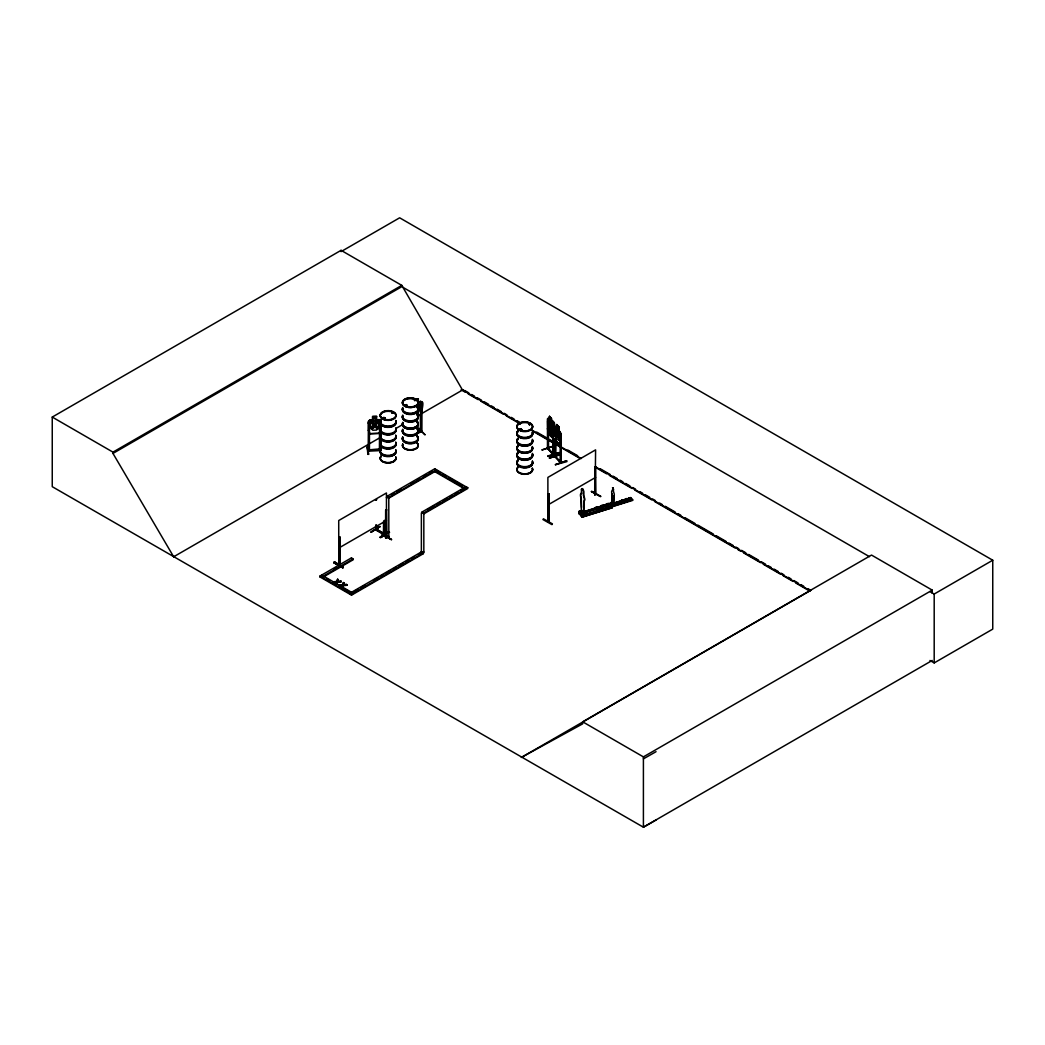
<?xml version="1.0" encoding="UTF-8"?>
<svg xmlns="http://www.w3.org/2000/svg" width="1045" height="1045" viewBox="0 0 1045 1045"><rect width="100%" height="100%" fill="white"/><g stroke="black" fill="none" stroke-linecap="round" stroke-linejoin="round"><path stroke-width="1.5" d="M581.36 512.154L581.033 498.308A4.219 1.633 72.7 0 1 581.451 493.331L581.451 489.609A2.103 0.823 72.7 0 1 582.444 488.969A2.103 0.823 72.7 0 1 583.45 491.764L583.45 495.474A4.219 1.633 72.7 0 1 583.868 501.339L583.45 514.179L581.242 512.181M581.451 489.609L581.686 489.543A2.103 0.823 72.7 0 1 582.679 488.89A2.103 0.823 72.7 0 1 583.685 491.686L583.685 495.408A4.219 1.633 72.7 0 1 584.09 501.273L583.685 514.101L581.255 511.41M613.637 504.617L613.911 496.061A2.808 1.084 72.7 0 0 613.637 492.143L612.984 488.08M582.378 511.776C580.85 510.914 579.897 512.873 580.119 511.945M580.85 511.972L581.921 511.083L581.608 512.076M582 511.214L582.313 511.998L581.882 511.096M581.19 511.41L580.537 512.507M628.567 498.413L630.618 497.538L632.787 500.346L612.631 506.603L612.344 504.8L614.538 504.343L614.538 505.532L612.305 503.194L612.03 494.037A2.808 1.084 72.7 0 1 612.305 490.719L612.971 487.806M612.096 503.324L611.429 502.932L612.723 503.22M580.942 511.776L580.942 514.95L581.203 511.854C579.361 508.928 579.361 514.584 581.203 514.871M612.135 502.776C611.247 508.027 611.116 501.561 612.54 502.815M420.717 401.541L421.984 402.312L420.586 401.358L418.327 402.194M375.612 528.914C377.062 527.477 376.579 532.297 376.239 529.266C374.841 525.922 376.265 534.74 375.573 526.589M375.612 529.919L384.482 534.922L384.194 533.864M383.567 521.429L383.489 534.452L383.476 533.342L384.39 533.864M550.375 432.669L550.388 423.199L551.12 422.624L552.426 424.074M581.673 511.266L581.974 511.959M383.058 418.131L383.541 418.64M384.116 418.327L384.142 417.66M385.056 418.131L384.299 418.64M392.254 412.866L393.377 413.036L392.071 413.258M393.077 412.762L392.411 412.657M393.286 412.853L392.371 412.984M404.938 405.408L406.387 404.585L406.701 405.721M415.44 400.444L414.316 400.405L415.662 400.196M414.656 400.3L414.904 399.739M415.087 400.144L415.374 399.921M415.623 400.196L414.682 400.509M520.031 428.894L520.031 429.861M521.102 429.861L521.22 429.417M529.71 424.649L528.914 424.166M529.397 424.557L528.731 424.335M529.554 423.983L529.488 424.636M556.201 429.495L555.483 441.303L556.201 438.534M559.963 445.039L560.603 442.466M623.813 500.529L624.218 501.339L624.009 500.62M421.501 430.553L420.39 430.88L421.318 430.527M421.644 431.846L421.736 402.221M333.786 562.693L343.296 567.539L334.243 561.87L343.296 566.965L342.799 567.827L333.799 562.628L342.799 567.801M542.943 519.548L551.956 524.642M543.374 518.79L552.426 523.858M542.041 449.846L553.236 446.437M549.422 458.076L560.577 454.653M560.616 454.248L549.474 458.232M421.932 411.299C418.013 424.779 425.367 400.731 421.932 402.194M552.139 424.113L551.551 423.16L550.519 425.119L548.899 420.364L550.14 425.459C547.449 426.869 549.84 431.206 550.558 426.66L551.237 429.534M611.782 502.972L611.194 502.514L613.48 504.67L613.911 496.061M336.581 584.625L337.496 581.804L341.31 581.32L337.496 582.378L336.581 584.625L335.863 584.207L336.608 581.869L332.859 581.895L336.725 581.974L337.626 579.191L338.345 580.184L337.626 581.908L341.31 581.882M344.158 582.953L342.394 587.969L344.158 583.528L343.439 582.548L342.407 585.801M336.725 581.974L337.626 579.191M343.439 582.548L342.538 585.318L339.952 585.657M379.322 433.166L380.707 429.848L379.426 433.361L369.695 433.701L368.415 430.37M336.608 581.869L335.863 583.632L336.581 584.05M337.626 581.908L338.345 579.609M341.676 587.551L342.407 585.226L338.671 585.827M371.119 531.735L380.08 526.523L371.184 532.297M371.106 532.153L380.053 526.51M383.476 533.342L384.247 533.838M383.476 534.348L383.789 533.159M367.722 446.528L367.108 447.077L368.572 454.34L367.879 454.366L367.161 446.999M582.013 511.75L582.261 511.279M418.209 412.527L420.012 409.209L420.012 402.887L418.209 402.351A7.89 4.559 0 0 0 406.4 398.38A7.89 4.559 0 0 0 406.4 406.27A7.89 4.559 0 0 0 418.235 402.325L420.743 401.411M385.54 536.725L386.859 536.398L386.023 536.921M386.715 537.535L386.376 536.229L385.553 537.796L385.644 510.182L386.454 509.712L386.768 537.561L385.54 537.731M594.696 494.598C596.93 494.102 594.226 492.051 595.872 494.416M547.972 447.952L547.462 447.443L548.481 447.796M553.354 438.534L553.419 454.81L547.462 448.396L548.507 448.854M552.818 454.248L553.837 454.653L553.798 453.517L552.766 453.256M553.745 453.621C551.329 455.189 546.626 443.825 548.155 449.076L547.554 420.861L548.089 421.448M554.934 456.73L560.734 462.974L560.734 433.388M560.198 462.478L560.198 434.838L561.113 435.295L561.217 462.883L561.217 461.877M560.133 461.603L555.261 456.456L561.178 462.752M382.731 418.065L383.267 418.483M392.411 413.154L392.737 412.54M521.22 429.338L519.835 429.443L520.998 429.626M521.403 429.325L519.77 429.887M521.664 429.599L520.763 429.978M528.796 424.427L529.724 424.009M368.18 450.578L380.759 450.434M368.245 449.859L380.811 449.128M338.619 563.804L339.625 563.294L338.632 564.888L338.632 563.882L339.938 563.477L339.22 564M385.553 537.796L386.454 537.274L386.454 492.979L338.724 520.528L338.776 564.744M549.082 520.645L547.789 520.75L548.991 520.449M595.167 493.802L595.088 494.86L595.598 449.859L547.88 477.408L547.92 521.625M547.92 520.619L548.102 521.938L548.991 521.52L548.991 493.854L547.88 494.154L548.991 493.854M550.454 423.316L551.12 422.624M554.882 456.587L554.934 438.822M555.927 456.182C555.457 453.582 554.19 459.421 555.509 455.555M555.47 429.678L555.47 457.227L555.862 440.899M547.541 418.993L548.246 418.457M554.856 427.118L555.587 426.543C558.618 432.421 555.979 418.078 556.854 428.202L555.888 428.267L555.888 434.602L556.854 438.377L558.67 440.35L559.637 438.704L559.637 432.369L558.918 431.376L557.899 433.335L556.306 428.489L557.521 433.688C554.83 435.099 557.22 439.436 557.939 434.89L559.611 440.01L558.317 434.589L559.519 432.343L558.853 426.713L558.788 430.148L560.799 433.414L560.133 445.17L555.496 440.167L560.081 445M376.566 416.511L372.686 416.563L372.699 420.038L369.734 419.946L368.415 421.292L368.206 450.826L368.428 449.481L369.447 449.52L369.355 450.865L369.603 449.768L380.759 449.428M369.447 450.813L369.473 423.225L368.31 423.016L369.473 423.225M548.769 520.175L549.069 521.455L547.88 521.599M407.145 405.617L405.852 406.087L405.029 405.29M521.102 429.508L520.567 428.698L519.914 429.769M529.88 424.727L529.737 423.943M375.534 500.307L376.592 499.562M375.756 500.333L376.631 499.706M624.126 501.273L622.389 500.973L623.591 500.659M582.039 510.469L578.982 511.423L578.982 513.461M579.309 514.009L579.779 514.506L578.956 513.226L582.222 517.079L612.396 507.7L609.13 503.481C600.013 503.181 615.531 512.729 606.074 504.435M607.21 508.432L611.808 507.073L581.177 515.995L581.817 516.687L612.187 507.282L611.573 506.42L584.416 514.858M582.013 516.661C579.897 514.636 586.232 511.292 585.043 515.472M610.358 504.199L630.618 497.773L632.617 499.915L612.357 506.303L632.617 499.68M612.697 503.311L612.54 502.188L610.502 502.828L610.724 504.578L629.612 499.105L610.998 504.892M610.763 504.617L631.128 498.622M612.096 505.871L610.502 504.03M611.926 507.204L610.136 504.905M339.534 536.803L338.724 537.274L339.847 536.986L339.952 564.522L339.037 565.005L339.847 564.574L339.847 536.986M386.101 537.888L385.958 510.365L386.768 509.895M382.196 534.74L391.692 539.586L382.679 534.4M380.236 536.895L389.132 531.696L380.184 537.43L385.775 534.713M380.184 537.43L389.145 532.114L380.315 537.43M380.68 537.653L385.723 534.648M338.724 564.822L339.534 564.352M594.709 494.677L594.801 467.063L595.598 466.592L595.911 494.324M595.023 494.847L595.114 467.246L595.911 466.775M591.352 491.62L600.849 496.466L591.797 491.281M547.88 521.703L548.991 521.455M548.194 494.324L548.194 521.886L548.991 521.416M372.699 420.038L370.622 421.24L370.622 427.575L372.699 430.213L376.566 430.07L378.643 427.287L378.643 420.952L376.566 419.907L376.696 416.315L372.556 416.459L372.556 419.855M656.051 819.998L643.406 827.196L52.25 486.683L52.25 417.073L341.075 250.33L401.789 285.376L462.504 390.033L520.436 423.473M52.25 417.073L112.965 452.132L401.789 285.376M174.358 556.397L173.666 556.789L112.965 453.425L401.789 286.67L869.427 556.658M173.666 556.789L379.165 438.142M396.12 428.359L403.174 424.283M421.54 413.676L463.183 389.641M435.099 471.439L388.779 498.191L387.042 497.185L387.042 496.323L434.759 468.774L466.331 486.996L466.331 487.858M391.248 494.755L394.056 493.135M396.865 491.516L401.071 489.073M410.907 483.404L413.702 481.784M416.511 480.164L419.319 478.545M423.538 476.115L426.347 474.495M429.142 472.876L431.951 471.256M338.724 548.089L386.454 520.528M422.089 511.985L466.005 486.63L467.742 487.636L467.742 488.498L423.826 513.853L422.089 511.985L423.826 512.99L467.742 487.636M464.594 488.002L464.594 488.864L434.759 471.635L434.759 470.772L464.594 488.002L466.331 486.996M427.575 509.673L434.446 505.715M437.189 504.134L439.932 502.541M442.675 500.96L446.79 498.583M449.533 497.002L452.276 495.421M455.019 493.828L457.762 492.247M460.505 490.667L463.262 489.086M358.2 589.289L349.788 594.148L349.788 593.286L421.37 551.956L423.107 552.962L423.107 553.824L351.525 595.154L319.953 576.931L319.953 576.069L351.525 557.834L353.262 559.702L323.441 576.931L323.441 576.069L353.262 558.84M319.953 576.931L321.69 575.926M333.904 568.872L336.608 567.317M361.008 587.669L365.228 585.239M373.64 580.367L377.859 577.937M380.667 576.317L383.476 574.698M386.284 573.078L390.49 570.648M393.299 569.029L396.107 567.409M398.916 565.789L403.122 563.346M405.93 561.727L408.739 560.107M411.547 558.487L414.356 556.867M418.562 554.438L421.37 552.818L423.826 552.818L423.826 512.99L421.37 512.99L421.37 552.818L423.107 553.824M319.953 576.069L351.525 594.291L423.107 552.962M547.88 504.957L595.598 477.408M521.977 757.089L582.692 723.832L582.692 721.821L871.517 555.065L932.231 590.125L932.231 593.312M521.298 757.481L810.136 590.725L595.337 466.723M582.692 721.821L643.406 756.88L932.231 590.125M929.959 591.601L934.191 594.043L992.75 560.224L992.75 629.116L934.191 662.922L929.945 660.479M932.231 660.44L643.406 827.196L643.406 756.88M643.406 758.879L656.051 751.682M420.599 430.814L420.795 432.173L420.508 404.337M405.787 404.689L405.63 405.721M406.975 405.747L405.068 405.46M339.103 564L339.011 565.071L339.037 537.457M548.534 521.259L548.677 493.684M420.73 404.559L421.501 404.01M418.522 428.476L425.015 434.655M417.569 432.173L420.626 431.428L417.791 432.395M417.569 432.891L421.618 431.52M417.791 433.113L421.723 431.781M415.871 399.543L418.327 398.811L418.287 415.897M415.91 399.634L418.327 398.811M420.534 414.93L417.778 415.845L420.769 415.074M581.451 493.331L581.686 493.266A4.219 1.633 72.7 0 0 580.68 495.173M581.033 498.308L581.268 498.23A4.219 1.633 72.7 0 1 580.746 496.14M613.637 489.661L613.141 488.368M612.03 494.037L612.148 503.233L611.26 503.181M578.982 511.423L582.274 510.718M581.203 511.854L580.027 510.953M595.18 507.818C604.637 516.112 589.119 506.564 598.236 506.864L601.241 510.43L598.236 506.864M600.966 506.015C610.424 514.31 594.905 504.774 604.023 505.062L607.027 508.641L604.023 505.062M610.502 502.828L612.697 502.358M579.217 511.671L579.217 513.108L582.274 512.154L583.959 513.957M583.476 511.815L609.13 503.481M583.45 511.985L607.654 504.539M621.305 500.424C627.47 505.989 617.321 499.562 623.342 499.784L625.341 502.175L623.342 499.784M625.158 499.223C631.337 504.8 621.174 498.36 627.209 498.596L629.208 500.738M583.646 512.416L607.785 504.918M583.711 512.481L608.203 504.931M610.502 504.186L629.09 498.413M583.841 512.638L608.242 505.166M610.724 504.552L629.469 498.831M584.233 513.043L608.373 505.532M614.538 504.343L612.344 504.8M581.987 514.636L585.043 513.683M598.171 511.031L601.241 510.078M603.958 509.242L607.027 508.288M609.065 507.648L612.135 506.694M604.271 509.424L581.425 516.034M581.738 516.583L612.161 507.047M612.344 507.7L582.196 517.092M549.539 419.75L549.539 416.367L551.473 418.483L551.407 421.919L552.7 423.329M552.727 423.251L553.419 425.184M555.587 426.543L560.799 433.414M548.194 431.964C546.483 421.657 547.998 437.411 552.622 436.98M553.288 446.019L542.094 450.003M552.753 453.373L548.011 448.305L553.745 454.627L553.745 440.036M548.011 455.894L559.245 452.563C560.538 454.157 547.554 458.037 548.05 455.986M548.011 456.456L559.245 452.563M561.113 461.759L560.133 461.315L560.669 462.021M566.625 460.793L555.391 464.685L566.912 461.603L566.573 460.701L555.391 464.685M550.388 423.199L551.146 436.222L555.483 441.303M552.374 420.9L554.346 422.807L555.248 428.437L555.248 434.759L554.281 436.418L552.491 434.433L551.538 430.658L552.491 420.874M554.229 426.242L556.267 429.521L556.267 438.626M551.002 422.663L555.587 427.575M405.852 404.715L405.969 405.486M383.724 417.491L382.862 417.895L383.92 417.543M384.482 418.705L383.619 418.771M337.626 581.333L341.31 581.32M336.608 582.444L333.538 582.287M343.426 584.678L346.431 584.273L347.11 585.239L343.309 585.736M347.11 585.239L343.426 585.252L347.11 584.664M332.859 581.895L336.725 581.399M338.671 585.252L342.538 584.743M591.431 491.477L600.47 496.61M382.222 534.152L391.326 539.729M383.306 418.261L384.142 418.392M376.566 419.816L379.374 419.607L380.85 420.835L380.707 450.382L368.467 450.852M379.531 422.611L380.68 422.572M369.695 433.701L379.426 433.361M386.376 497.368L388.844 497.368L436.51 469.767L436.51 470.629M386.376 536.333L388.844 536.333M421.37 551.956L423.826 551.956M560.525 461.198L560.551 462.935M379.701 450.46L379.662 449.089M548.194 521.886L548.494 520.227M386.546 537.221L388.844 537.195L388.779 497.329L387.042 496.323M520.789 428.946L521.795 429.534M519.953 430.148L521.625 429.887L521.102 428.894M406.361 404.637L407.393 405.408M384.116 417.491L384.978 417.895M623.813 500.712L622.506 501.43L624.152 500.921M609.17 504.069L609.366 504.5M612.474 487.649L613.141 488.028M384.364 534.922L384.39 520.279M553.38 454.079L553.288 454.797M389.563 532.454L389.08 531.657M343.23 567.435L334.282 561.831M992.75 560.224L399.647 217.804L341.075 251.61L341.075 250.33M464.594 390.451L468.839 392.907M471.661 394.527L474.482 396.159M477.317 397.792L481.549 400.248M484.384 401.881L488.616 404.324M491.437 405.956L494.272 407.589M497.093 409.222L501.339 411.665M504.16 413.297L506.982 414.93M511.227 417.373L514.049 419.006M516.883 420.639L519.705 422.271M536.66 432.068L546.561 437.777M549.383 439.409L552.204 441.042M556.449 443.485L559.271 445.118M567.748 450.016L577.65 455.724M600.248 468.774L610.149 474.482M612.971 476.115L617.216 478.571M620.038 480.204L622.859 481.823M625.694 483.456L629.926 485.912M632.761 487.545L635.582 489.178M639.827 491.62L642.649 493.253M645.47 494.886L649.716 497.329M652.537 498.961L655.372 500.594M659.604 503.037L662.425 504.67M665.26 506.303L675.148 512.011M677.97 513.644L680.804 515.276M685.037 517.732L694.938 523.441M697.76 525.073L713.304 534.047M716.125 535.68L726.027 541.388M728.848 543.021L733.094 545.464M735.915 547.097L738.737 548.729M741.571 550.362L745.803 552.805M748.638 554.438L758.526 560.146M761.348 561.779L765.593 564.235M768.415 565.867L771.236 567.5M774.071 569.12L778.303 571.576M781.137 573.209L783.959 574.841M788.204 577.284L791.026 578.917M793.847 580.55L798.093 582.992M800.914 584.625L803.749 586.258M807.981 588.701L810.815 590.334M531.748 430.004L581.203 458.559M461.106 389.798L465.338 392.241M468.16 393.874L478.048 399.582M480.87 401.215L503.468 414.251M506.289 415.884L520.41 424.035M533.12 431.376L554.307 443.603M557.129 445.235L579.727 458.285M596.669 468.069L606.557 473.777M609.379 475.41L631.977 488.446M634.798 490.079L651.753 499.863M654.575 501.495L735.066 547.972M737.888 549.605L740.722 551.224M743.544 552.857L760.486 562.641M763.307 564.274L780.262 574.058M783.084 575.691L792.972 581.399M795.794 583.032L809.914 591.183M437.855 471.413L440.572 472.98M443.289 474.548L445.993 476.115M448.71 477.683L462.269 485.507M337.626 579.766L338.345 580.184M343.439 583.123L344.158 583.528M321.69 575.063L351.525 592.28L351.525 593.142L343.387 588.453M341.676 586.976L342.394 587.394M327.124 579.048L329.828 580.615M332.545 582.183L335.249 583.75M380.707 420.887L379.322 419.724L369.799 420.142L368.558 421.331L368.558 430.357M379.426 450.434L379.57 422.872M418.522 427.901L424.923 434.785M628.567 498.165L630.566 500.32M611.991 505.127L611.377 502.462M612.344 505.767L610.659 502.998M579.217 513.108L581.751 515.825L581.751 514.388M549.409 416.406L551.407 418.522L552.256 424.139M556.789 424.623L558.853 426.713M556.854 424.819L558.67 426.791M549.605 419.933L548.089 418.353L547.476 418.888L547.462 448.396M548.116 418.496L553.223 425.197M551.29 423.081L549.474 421.109L549.474 427.431L551.29 429.417M551.29 432.121L549.474 430.148L548.507 426.373L549.539 416.367M550.297 432.199L550.976 436.314L555.613 441.277M548.116 431.938L552.7 436.771M554.346 422.807L552.309 420.717L552.374 424.296M612.017 502.815L614.395 505.127L614.395 504.173M368.545 430.279L369.799 433.584M609.718 504.461L609.744 504.696M555.47 427.614L556.136 429.56M385.017 417.961L384.233 418.927L382.784 418.131M367.775 446.476L368.572 454.34M581.268 498.23L581.542 507.387M934.191 594.043L934.191 662.922M612.54 502.188L612.54 503.39M611.194 502.514L611.194 504.526M584.808 513.435L584.808 514.871M580.288 510.874L580.288 513.892M554.163 422.885L554.163 426.282M553.21 437.842L553.171 454.719M552.818 437.959L552.766 454.261M548.481 431.062L548.547 448.958M466.005 486.63L466.005 487.492M434.759 468.774L434.759 469.623M421.501 412.109L421.501 431.559L420.456 431.833L420.508 414.068M417.608 399.726L417.608 400.862M385.866 536.973L385.866 537.979M384.691 521.716L384.795 534.74L375.873 529.658L375.873 524.799M383.881 521.246L383.881 534.217M380.68 432.303L380.576 450.46M376.696 525.256L376.696 530.115M376.383 525.439L376.474 530.351M351.525 557.834L351.525 558.696M351.525 594.291L351.525 595.154M112.965 452.132L112.965 453.425M532.48 440.089A8.007 4.624 0 0 1 523.702 445.862A8.007 4.624 0 0 1 517.824 438.978M532.375 440.546A7.89 4.559 0 0 1 523.728 446.241A7.89 4.559 0 0 1 517.915 439.449M532.336 446.489A7.851 4.533 0 0 1 523.728 452.158A7.851 4.533 0 0 1 517.954 445.405M532.362 446.933A7.877 4.546 0 0 1 523.728 452.629A7.877 4.546 0 0 1 517.928 445.836M532.48 432.486A8.007 4.624 0 0 1 523.702 438.26A8.007 4.624 0 0 1 517.824 431.376M532.375 439.279A7.89 4.559 0 0 1 523.728 444.974A7.89 4.559 0 0 1 517.915 438.168M532.375 432.943A7.89 4.559 0 0 1 523.728 438.639A7.89 4.559 0 0 1 517.915 431.846M532.48 439.697A8.007 4.624 0 0 1 523.702 445.47A8.007 4.624 0 0 1 517.824 438.586M532.48 432.094A8.007 4.624 0 0 1 523.702 437.868A8.007 4.624 0 0 1 517.824 430.984M532.375 431.676A7.89 4.559 0 0 1 523.728 437.372A7.89 4.559 0 0 1 517.915 430.566M532.48 461.759A8.007 4.624 0 0 1 523.702 467.533A8.007 4.624 0 0 1 517.824 460.649M532.375 462.217A7.89 4.559 0 0 1 523.728 467.912A7.89 4.559 0 0 1 517.915 461.119M532.388 468.33A7.903 4.572 0 0 1 523.715 474.038A7.903 4.572 0 0 1 517.902 467.233M532.336 447.626A7.851 4.533 0 0 1 523.728 453.282A7.851 4.533 0 0 1 517.954 446.528M532.349 468.147A7.864 4.533 0 0 1 523.728 473.816A7.864 4.533 0 0 1 517.941 467.05M532.388 468.591A7.903 4.572 0 0 1 523.715 474.299A7.903 4.572 0 0 1 517.902 467.481M532.388 447.221A7.903 4.572 0 0 1 523.715 452.929A7.903 4.572 0 0 1 517.902 446.124M532.48 454.157A8.007 4.624 0 0 1 523.702 459.931A8.007 4.624 0 0 1 517.824 453.047M532.375 460.949A7.89 4.559 0 0 1 523.728 466.645A7.89 4.559 0 0 1 517.915 459.839M532.375 454.614A7.89 4.559 0 0 1 523.728 460.309A7.89 4.559 0 0 1 517.915 453.517M532.48 461.367A8.007 4.624 0 0 1 523.702 467.141A8.007 4.624 0 0 1 517.824 460.257M532.48 453.765A8.007 4.624 0 0 1 523.702 459.539A8.007 4.624 0 0 1 517.824 452.655M532.375 453.347A7.89 4.559 0 0 1 523.728 459.042A7.89 4.559 0 0 1 517.915 452.237M417.151 421.24A7.864 4.533 0 0 1 411.377 428.019A7.864 4.533 0 0 1 402.756 422.337M417.164 407.72A7.877 4.546 0 0 1 411.377 414.499A7.877 4.546 0 0 1 402.743 408.817M417.164 406.44A7.877 4.546 0 0 1 411.377 413.219A7.877 4.546 0 0 1 402.743 407.537M417.164 415.322A7.877 4.546 0 0 1 411.377 422.102A7.877 4.546 0 0 1 402.743 416.419M417.282 414.839A8.007 4.624 0 0 1 411.39 421.736A8.007 4.624 0 0 1 402.612 415.949M417.282 414.447A8.007 4.624 0 0 1 411.39 421.344A8.007 4.624 0 0 1 402.612 415.557M417.177 414.042A7.89 4.559 0 0 1 411.377 420.835A7.89 4.559 0 0 1 402.717 415.139M417.282 407.236A8.007 4.624 0 0 1 411.39 414.134A8.007 4.624 0 0 1 402.612 408.347M417.282 406.845A8.007 4.624 0 0 1 411.39 413.742A8.007 4.624 0 0 1 402.612 407.955M417.177 421.684A7.89 4.559 0 0 1 411.377 428.476A7.89 4.559 0 0 1 402.717 422.781M417.19 421.422A7.903 4.572 0 0 1 411.377 428.241A7.903 4.572 0 0 1 402.704 422.533M417.164 442.923A7.877 4.546 0 0 1 411.377 449.703A7.877 4.546 0 0 1 402.743 444.02M417.19 421.971A7.903 4.572 0 0 1 411.377 428.777A7.903 4.572 0 0 1 402.704 423.068M417.164 429.391A7.877 4.546 0 0 1 411.377 436.17A7.877 4.546 0 0 1 402.743 430.488M417.164 428.11A7.877 4.546 0 0 1 411.377 434.89A7.877 4.546 0 0 1 402.743 429.208M417.164 436.993A7.877 4.546 0 0 1 411.377 443.772A7.877 4.546 0 0 1 402.743 438.09M417.282 436.51A8.007 4.624 0 0 1 411.39 443.407A8.007 4.624 0 0 1 402.612 437.62M417.282 436.118A8.007 4.624 0 0 1 411.39 443.015A8.007 4.624 0 0 1 402.612 437.228M417.177 435.713A7.89 4.559 0 0 1 411.377 442.505A7.89 4.559 0 0 1 402.717 436.81M417.282 428.907A8.007 4.624 0 0 1 411.39 435.804A8.007 4.624 0 0 1 402.612 430.017M417.282 428.515A8.007 4.624 0 0 1 411.39 435.412A8.007 4.624 0 0 1 402.612 429.626M417.177 443.354A7.89 4.559 0 0 1 411.377 450.147A7.89 4.559 0 0 1 402.717 444.452M417.19 443.093A7.903 4.572 0 0 1 411.377 449.912A7.903 4.572 0 0 1 402.704 444.203M395.833 428.803A8.007 4.624 0 0 1 387.055 434.576A8.007 4.624 0 0 1 381.164 427.679M395.728 429.26A7.89 4.559 0 0 1 387.068 434.955A7.89 4.559 0 0 1 381.268 428.163M395.689 435.216A7.864 4.533 0 0 1 387.068 440.885A7.864 4.533 0 0 1 381.294 434.119M395.741 435.373A7.903 4.572 0 0 1 387.068 441.081A7.903 4.572 0 0 1 381.255 434.276M395.728 435.621A7.89 4.559 0 0 1 387.068 441.33A7.89 4.559 0 0 1 381.268 434.524M395.833 421.2A8.007 4.624 0 0 1 387.055 426.974A8.007 4.624 0 0 1 381.164 420.077M395.702 427.98A7.877 4.546 0 0 1 387.068 433.675A7.877 4.546 0 0 1 381.281 426.882M395.728 421.657A7.89 4.559 0 0 1 387.068 427.353A7.89 4.559 0 0 1 381.268 420.56M395.833 428.411A8.007 4.624 0 0 1 387.055 434.184A8.007 4.624 0 0 1 381.164 427.287M395.833 420.808A8.007 4.624 0 0 1 387.055 426.582A8.007 4.624 0 0 1 381.164 419.685M395.728 420.377A7.89 4.559 0 0 1 387.068 426.073A7.89 4.559 0 0 1 381.268 419.28M395.833 450.473A8.007 4.624 0 0 1 387.055 456.247A8.007 4.624 0 0 1 381.164 449.35M395.702 450.931A7.877 4.546 0 0 1 387.068 456.613A7.877 4.546 0 0 1 381.281 449.833M395.689 456.874A7.864 4.533 0 0 1 387.068 462.556A7.864 4.533 0 0 1 381.294 455.79M395.689 436.314A7.864 4.533 0 0 1 387.068 441.996A7.864 4.533 0 0 1 381.294 435.216M395.741 457.044A7.903 4.572 0 0 1 387.068 462.752A7.903 4.572 0 0 1 381.255 455.947M395.728 457.292A7.89 4.559 0 0 1 387.068 463A7.89 4.559 0 0 1 381.268 456.195M395.741 435.935A7.903 4.572 0 0 1 387.068 441.643A7.903 4.572 0 0 1 381.255 434.824M395.833 442.871A8.007 4.624 0 0 1 387.055 448.645A8.007 4.624 0 0 1 381.164 441.748M395.702 449.65A7.877 4.546 0 0 1 387.068 455.346A7.877 4.546 0 0 1 381.281 448.553M395.728 443.328A7.89 4.559 0 0 1 387.068 449.023A7.89 4.559 0 0 1 381.268 442.218M395.833 450.081A8.007 4.624 0 0 1 387.055 455.855A8.007 4.624 0 0 1 381.164 448.958M395.833 442.479A8.007 4.624 0 0 1 387.055 448.253A8.007 4.624 0 0 1 381.164 441.356M395.728 442.048A7.89 4.559 0 0 1 387.068 447.743A7.89 4.559 0 0 1 381.268 440.951M554.895 436.065L553.615 430.749C556.175 429.495 553.928 425.21 553.197 429.508L551.616 424.649L552.818 429.848C550.166 431.245 552.531 435.582 553.236 431.049L554.79 436.131M378.251 428.646L376.918 428.79L374.646 425.602C373.026 430.592 368.193 430.226 373.757 424.884C368.245 420.325 373.013 419.385 374.567 424.087C376.056 419.332 381.151 419.79 375.468 424.845L378.251 428.646M376.788 529.449L383.789 533.446L376.788 529.449M375.873 417.099L373.392 417.19L373.392 418.313L375.873 418.235L375.873 417.099M376.566 421.03L372.699 421.174L372.699 427.496L376.566 427.353L376.566 421.03M550.963 418.771L549.801 417.504L550.963 419.907L550.963 418.771M558.343 427L557.181 425.733L558.343 428.136L558.343 427M558.67 431.311L556.854 429.338L556.854 435.66L558.67 437.633L558.67 431.311M553.968 423.068L552.818 421.788L553.968 424.192L553.968 423.068M554.281 427.379L552.491 425.393L552.491 431.716L554.281 433.701L554.281 427.379M519.169 429.691A7.89 4.559 0 0 0 532.375 427.64A7.89 4.559 0 0 0 522.709 422.062A7.89 4.559 0 0 0 519.169 429.691M520.828 431.036A7.864 4.533 0 0 0 532.61 427.118A7.864 4.533 0 0 0 520.828 423.186A7.864 4.533 0 0 0 520.828 431.036M520.802 430.449A7.903 4.572 0 0 0 532.663 426.491A7.903 4.572 0 0 0 520.802 422.546A7.903 4.572 0 0 0 520.802 430.449M406.414 406.936A7.864 4.533 0 0 0 418.209 403.004A7.864 4.533 0 0 0 406.414 399.046A7.864 4.533 0 0 0 406.414 406.91A7.864 4.533 0 0 0 418.209 402.978A7.864 4.533 0 0 0 406.414 399.072A7.864 4.533 0 0 0 406.414 406.936M404.755 405.813A7.903 4.572 0 0 0 417.987 403.762A7.903 4.572 0 0 0 408.295 398.171A7.903 4.572 0 0 0 404.755 405.813M411.377 429.168A7.864 4.533 0 0 0 417.151 422.402A7.864 4.533 0 0 1 411.377 429.142A7.864 4.533 0 0 1 402.756 423.499A7.864 4.533 0 0 0 411.377 429.142M384.155 419.123A7.89 4.559 0 0 0 395.99 415.178A7.89 4.559 0 0 0 384.155 411.221A7.89 4.559 0 0 0 384.155 419.123M384.168 419.776A7.864 4.533 0 0 0 395.964 415.845A7.864 4.533 0 0 0 384.168 411.913A7.864 4.533 0 0 0 384.168 419.776M382.509 418.666A7.903 4.572 0 0 0 395.741 416.628A7.903 4.572 0 0 0 386.049 411.025A7.903 4.572 0 0 0 382.509 418.666M597.466 509.633A1.411 0.81 0 0 0 599.608 508.967A1.411 0.81 0 0 0 597.544 508.236A1.411 0.81 0 0 0 597.466 509.633M597.466 509.346A1.411 0.81 0 0 0 599.608 508.68A1.411 0.81 0 0 0 597.544 507.948A1.411 0.81 0 0 0 597.466 509.346"/></g></svg>
